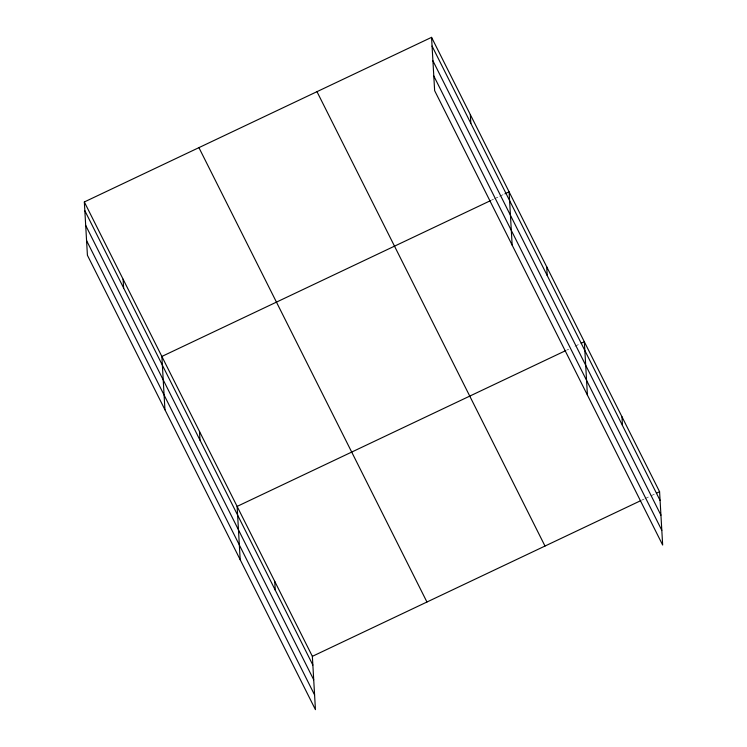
<?xml version="1.0" encoding="UTF-8"?>
<svg xmlns="http://www.w3.org/2000/svg" width="747" height="747" viewBox="0 0 747 747"><rect width="100%" height="100%" fill="white"/><g stroke="black" fill="none" stroke-linecap="round" stroke-linejoin="round"><path stroke-width="0.56" stroke-dasharray="3.73 2.8" d="M491.386 200.233L493.468 199.244M494.505 198.749L498.679 196.778M499.715 196.284L503.88 194.304M566.628 350.175L568.71 349.185M574.966 346.225L580.176 343.76M641.878 500.117L643.961 499.136M645.006 498.641L654.381 494.197"/><path stroke-width="1.12" d="M84.336 201.961L312.358 656.342L315.439 709.65L87.418 255.278L84.336 201.961L431.561 37.35L659.582 491.722L662.664 545.039L434.642 90.658L431.561 37.35M490.34 200.728L161.866 356.45L164.938 409.758M504.925 193.809L509.09 191.839L512.162 245.147M565.591 350.67L237.116 506.401L240.189 559.708M581.213 343.265L584.341 341.781L587.413 395.088M312.358 656.342L640.833 500.611M656.464 493.207L659.582 491.722M432.065 46.081L660.087 500.453M432.915 60.787L660.936 515.169M433.792 75.951L661.814 530.323M316.98 91.676L545.002 546.048M198.926 147.645L426.948 602.017M84.841 210.691L312.862 665.073M85.69 225.407L313.712 679.779M86.568 240.562L314.59 694.934M621.962 416.751L622.466 425.482M546.72 266.81L547.215 275.54M470.33 114.59L470.834 123.32M274.737 581.371L275.241 590.102M199.496 431.421L199.991 440.151M123.106 279.21L123.61 287.94"/></g></svg>
